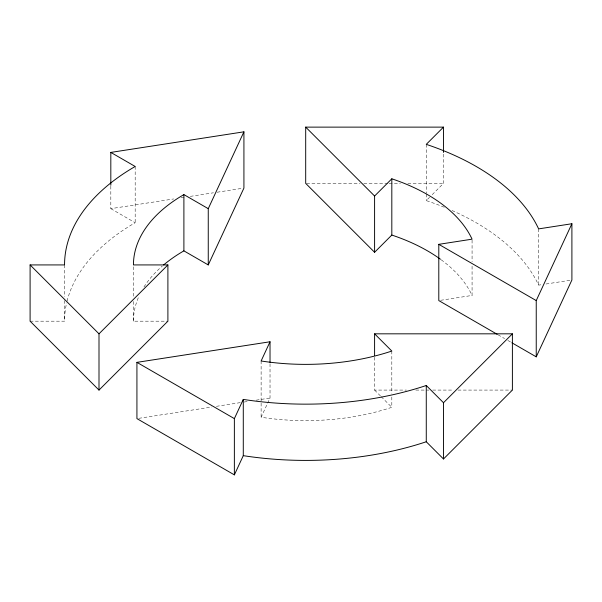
<?xml version="1.0" encoding="UTF-8"?>
<svg xmlns="http://www.w3.org/2000/svg" width="602" height="602" viewBox="0 0 602 602"><rect width="100%" height="100%" fill="white"/><g stroke="black" fill="none" stroke-linecap="round" stroke-linejoin="round"><path stroke-width="0.45" stroke-dasharray="3.01 2.26" d="M391.819 396.989L391.819 407.306A172.247 99.443 0 0 1 261.118 417.239L270.027 398.027L270.027 363.337M444.261 207.238A241.146 139.228 0 0 0 426.269 200.609L429.58 197.298M432.228 194.649L443.493 183.384L443.493 152.441M110.821 186.168L110.821 208.668L173.677 198.946M181.067 197.802L185.687 197.087M190.315 196.372L213.417 192.798M217.119 192.226L242.072 188.366M440.649 300.3L472.073 295.439L472.073 265.437M452.072 210.534A241.146 139.228 0 0 1 538.624 285.145L541.394 284.716M546.022 284.001L570.049 280.284M138.776 418.33L211.799 407.035M216.419 406.32L240.454 402.603M244.149 402.031L248.769 401.316M256.166 400.172L270.027 398.027M306.636 183.384L360.064 183.384M363.811 183.384L388.185 183.384M389.125 183.384L400.375 183.384M407.87 183.384L443.493 183.384M30.1 321.182L64.549 321.182A241.146 139.228 0 0 1 66.611 303.009M133.448 301.489L133.448 321.182L167.898 321.182M374.594 357.264L374.594 390.081L406.463 390.081M415.839 390.081L428.963 390.081M432.71 390.081L453.336 390.081M458.024 390.081L512.392 390.081M498.072 334.81L504.566 338.565M507.817 340.439L511.06 342.312M110.821 208.668L135.179 222.732A241.146 139.228 0 0 0 66.822 302.099M374.594 390.081L380.554 396.041M381.216 396.703L391.819 407.306M538.624 228.888L538.624 285.145M472.073 240.123L472.073 261.689M426.269 144.352L426.269 193.107M426.269 194.047L426.269 200.609M391.819 351.049L391.819 393.241M261.118 360.982L261.118 417.239M135.179 166.476L135.179 222.732M133.448 266.799L133.448 296.801M64.549 264.925L64.549 296.801M64.549 300.556L64.549 321.182M133.448 321.182A172.247 99.443 0 0 1 138.927 296.304M143.983 286.936A172.247 99.443 0 0 1 162.284 266.099M441.221 259.801A172.247 99.443 0 0 1 472.073 295.439"/><path stroke-width="0.9" d="M208.254 208.668L183.896 194.604L183.896 250.861L208.254 264.925L208.254 208.668L243.923 131.823L110.821 152.411L110.821 185.228M208.254 264.925L243.923 188.08L243.923 131.823M270.027 362.396L270.027 341.77L136.925 362.359L136.925 418.616L234.366 474.873L234.366 418.616L243.283 399.404A241.146 139.228 0 0 0 426.269 385.498L443.493 402.723L443.493 458.98L426.269 441.755L426.269 385.498M270.027 341.77L261.118 360.982A172.247 99.443 0 0 0 391.819 351.049L374.594 333.824L374.594 355.391M234.366 474.873L243.283 455.661L243.283 399.404M511.873 342.779L536.239 356.843L536.239 300.586L571.9 223.741L538.624 228.888A241.146 139.228 0 0 0 426.269 144.352L443.493 127.127L443.493 152.441M536.239 356.843L571.9 279.998L571.9 223.741M98.999 390.081L98.999 333.824L167.898 264.925L167.898 321.182L98.999 390.081L30.1 321.182L30.1 264.925L64.549 264.925A241.146 139.228 0 0 1 135.179 166.476L110.821 152.411M391.819 178.802L391.819 235.058L374.594 252.283L374.594 196.026L391.819 178.802A172.247 99.443 0 0 1 472.073 239.182L438.798 244.337L438.798 300.586L497.26 334.343M443.493 402.723L512.392 333.824L512.392 390.081L443.493 458.98M374.594 252.283L305.696 183.384L305.696 127.127L443.493 127.127M167.898 264.925L133.448 264.925A172.247 99.443 0 0 1 183.896 194.604M374.594 333.824L512.392 333.824M438.798 244.337L536.239 300.586M136.925 362.359L234.366 418.616M305.696 127.127L374.594 196.026M30.1 264.925L98.999 333.824M163.646 264.933A172.247 99.443 0 0 1 183.896 250.861M391.819 235.058A172.247 99.443 0 0 1 440.461 259.244M426.269 441.755A241.146 139.228 0 0 1 243.283 455.661"/></g></svg>
